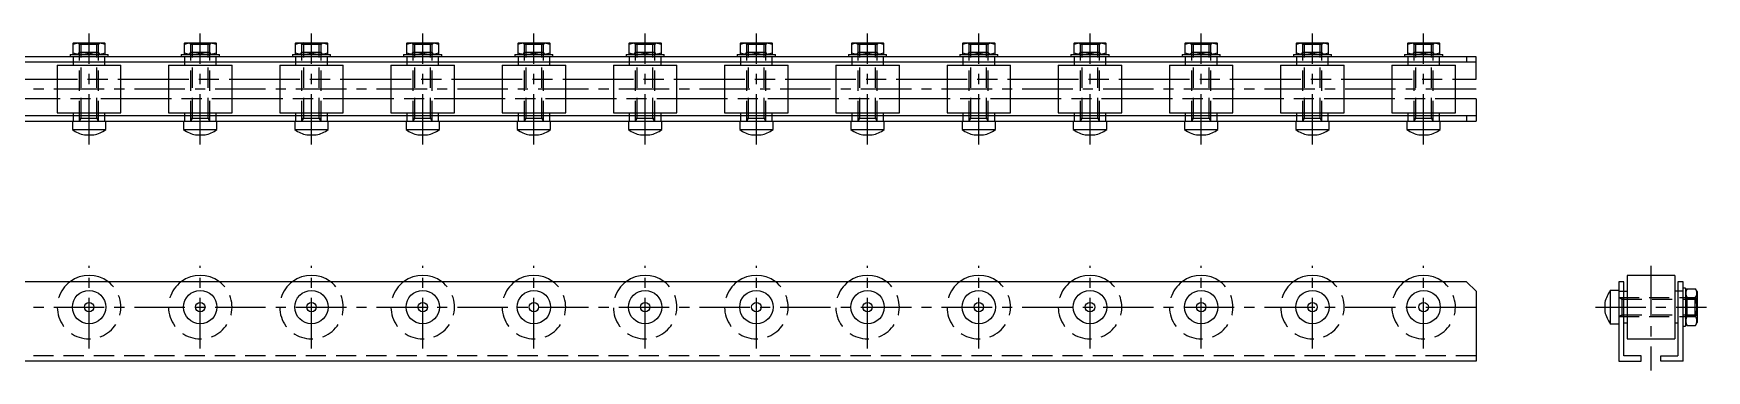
# Model space of a CAD drawing. Extents: x -3 to 1051, y -8 to 113.
# Drawn here: x 524 to 1051, y 7 to 113 of the extents above; entities that cross this region are included whole.
import ezdxf

# ---------------------------------------------------------------- set-up
doc = ezdxf.new("R2010")
doc.units = 0
doc.header["$LTSCALE"] = 0.5
doc.linetypes.add('CENTER', pattern=[50.8, 31.75, -6.35, 6.35, -6.35])
doc.linetypes.add('DASHED', pattern=[19.05, 12.7, -6.35])
for name, color, linetype in [('MSM_CENTER', 1, 'CENTER'), ('MSM_CONTINUOUS', 7, 'CONTINUOUS'), ('MSM_DASHED', 4, 'DASHED')]:
    doc.layers.add(name, color=color, linetype=linetype)

msp = doc.modelspace()

# ---------------------------------------------------------------- linework, layer by layer
at = {"layer": 'MSM_CENTER'}
for p, q in [((541.5, 78.24), (541.5, 113.24)), ((576.5, 78.24), (576.5, 113.24)), ((611.5, 78.24), (611.5, 113.24)), ((646.5, 78.24), (646.5, 113.24)), ((681.5, 78.24), (681.5, 113.24)), ((716.5, 78.24), (716.5, 113.24)), ((751.5, 78.24), (751.5, 113.24)), ((786.5, 78.24), (786.5, 113.24)), ((821.5, 78.24), (821.5, 113.24)), ((856.5, 78.24), (856.5, 113.24)), ((891.5, 78.24), (891.5, 113.24)), ((926.5, 78.24), (926.5, 113.24)), ((961.5, 78.24), (961.5, 113.24)), ((-3, 95.74), (981, 95.74)), ((541.5, 14), (541.5, 40)), ((576.5, 14), (576.5, 40)), ((611.5, 14), (611.5, 40)), ((646.5, 14), (646.5, 40)), ((681.5, 14), (681.5, 40)), ((716.5, 14), (716.5, 40)), ((751.5, 14), (751.5, 40)), ((786.5, 14), (786.5, 40)), ((821.5, 14), (821.5, 40)), ((856.5, 14), (856.5, 40)), ((891.5, 14), (891.5, 40)), ((926.5, 14), (926.5, 40)), ((961.5, 14), (961.5, 40)), ((1033.03, 40), (1033.03, 7)), ((-3, 27), (981, 27)), ((1015.53, 27), (1050.53, 27))]:
    msp.add_line(p, q, dxfattribs=at)
at = {"layer": 'MSM_CONTINUOUS'}
for p, q in [((978, 105.84), (0, 105.84)), ((535.5, 106.64), (535.5, 105.84)), ((535.5, 106.64), (547.5, 106.64)), ((536.6, 110.24), (536.5, 110.18)), ((536.5, 106.7), (536.5, 110.18)), ((536.5, 106.7), (536.6, 106.64)), ((536.6, 110.24), (546.4, 110.24)), ((541.5, 107.14), (541.5, 109.73)), ((546.5, 110.18), (546.4, 110.24)), ((546.4, 106.64), (546.5, 106.7)), ((546.5, 110.18), (546.5, 106.7)), ((547.5, 105.84), (547.5, 106.64)), ((570.5, 106.64), (570.5, 105.84)), ((570.5, 106.64), (582.5, 106.64)), ((571.6, 110.24), (571.5, 110.18)), ((571.5, 106.7), (571.5, 110.18)), ((571.5, 106.7), (571.6, 106.64)), ((571.6, 110.24), (581.4, 110.24)), ((576.5, 107.14), (576.5, 109.73)), ((581.5, 110.18), (581.4, 110.24)), ((581.4, 106.64), (581.5, 106.7)), ((581.5, 110.18), (581.5, 106.7)), ((582.5, 105.84), (582.5, 106.64)), ((605.5, 106.64), (605.5, 105.84)), ((605.5, 106.64), (617.5, 106.64)), ((606.6, 110.24), (606.5, 110.18)), ((606.5, 106.7), (606.5, 110.18)), ((606.5, 106.7), (606.6, 106.64)), ((606.6, 110.24), (616.4, 110.24)), ((611.5, 107.14), (611.5, 109.73)), ((616.5, 110.18), (616.4, 110.24)), ((616.4, 106.64), (616.5, 106.7)), ((616.5, 110.18), (616.5, 106.7)), ((617.5, 105.84), (617.5, 106.64)), ((640.5, 106.64), (640.5, 105.84)), ((640.5, 106.64), (652.5, 106.64)), ((641.6, 110.24), (641.5, 110.18)), ((641.5, 106.7), (641.5, 110.18)), ((641.5, 106.7), (641.6, 106.64)), ((641.6, 110.24), (651.4, 110.24)), ((646.5, 107.14), (646.5, 109.73)), ((651.5, 110.18), (651.4, 110.24)), ((651.4, 106.64), (651.5, 106.7)), ((651.5, 110.18), (651.5, 106.7)), ((652.5, 105.84), (652.5, 106.64)), ((675.5, 106.64), (675.5, 105.84)), ((675.5, 106.64), (687.5, 106.64)), ((676.6, 110.24), (676.5, 110.18)), ((676.5, 106.7), (676.5, 110.18)), ((676.5, 106.7), (676.6, 106.64)), ((676.6, 110.24), (686.4, 110.24)), ((681.5, 107.14), (681.5, 109.73)), ((686.5, 110.18), (686.4, 110.24)), ((686.4, 106.64), (686.5, 106.7)), ((686.5, 110.18), (686.5, 106.7)), ((687.5, 105.84), (687.5, 106.64)), ((710.5, 106.64), (710.5, 105.84)), ((710.5, 106.64), (722.5, 106.64)), ((711.6, 110.24), (711.5, 110.18)), ((711.5, 106.7), (711.5, 110.18)), ((711.5, 106.7), (711.6, 106.64)), ((711.6, 110.24), (721.4, 110.24)), ((716.5, 107.14), (716.5, 109.73)), ((721.5, 110.18), (721.4, 110.24)), ((721.4, 106.64), (721.5, 106.7)), ((721.5, 110.18), (721.5, 106.7)), ((722.5, 105.84), (722.5, 106.64)), ((745.5, 106.64), (745.5, 105.84)), ((745.5, 106.64), (757.5, 106.64)), ((746.6, 110.24), (746.5, 110.18)), ((746.5, 106.7), (746.5, 110.18)), ((746.5, 106.7), (746.6, 106.64)), ((746.6, 110.24), (756.4, 110.24)), ((751.5, 107.14), (751.5, 109.73)), ((756.5, 110.18), (756.4, 110.24)), ((756.4, 106.64), (756.5, 106.7)), ((756.5, 110.18), (756.5, 106.7)), ((757.5, 105.84), (757.5, 106.64)), ((780.5, 106.64), (780.5, 105.84)), ((780.5, 106.64), (792.5, 106.64)), ((781.6, 110.24), (781.5, 110.18)), ((781.5, 106.7), (781.5, 110.18)), ((781.5, 106.7), (781.6, 106.64)), ((781.6, 110.24), (791.4, 110.24)), ((786.5, 107.14), (786.5, 109.73)), ((791.5, 110.18), (791.4, 110.24)), ((791.4, 106.64), (791.5, 106.7)), ((791.5, 110.18), (791.5, 106.7)), ((792.5, 105.84), (792.5, 106.64)), ((815.5, 106.64), (815.5, 105.84)), ((815.5, 106.64), (827.5, 106.64)), ((816.6, 110.24), (816.5, 110.18)), ((816.5, 106.7), (816.5, 110.18)), ((816.5, 106.7), (816.6, 106.64)), ((816.6, 110.24), (826.4, 110.24)), ((821.5, 107.14), (821.5, 109.73)), ((826.5, 110.18), (826.4, 110.24)), ((826.4, 106.64), (826.5, 106.7)), ((826.5, 110.18), (826.5, 106.7)), ((827.5, 105.84), (827.5, 106.64)), ((850.5, 106.64), (850.5, 105.84)), ((850.5, 106.64), (862.5, 106.64)), ((851.6, 110.24), (851.5, 110.18)), ((851.5, 106.7), (851.5, 110.18)), ((851.5, 106.7), (851.6, 106.64)), ((851.6, 110.24), (861.4, 110.24)), ((856.5, 107.14), (856.5, 109.73)), ((861.5, 110.18), (861.4, 110.24)), ((861.4, 106.64), (861.5, 106.7)), ((861.5, 110.18), (861.5, 106.7)), ((862.5, 105.84), (862.5, 106.64)), ((885.5, 106.64), (885.5, 105.84)), ((885.5, 106.64), (897.5, 106.64)), ((886.6, 110.24), (886.5, 110.18)), ((886.5, 106.7), (886.5, 110.18)), ((886.5, 106.7), (886.6, 106.64)), ((886.6, 110.24), (896.4, 110.24)), ((891.5, 107.14), (891.5, 109.73)), ((896.5, 110.18), (896.4, 110.24)), ((896.4, 106.64), (896.5, 106.7)), ((896.5, 110.18), (896.5, 106.7)), ((897.5, 105.84), (897.5, 106.64)), ((920.5, 106.64), (920.5, 105.84)), ((920.5, 106.64), (932.5, 106.64)), ((921.6, 110.24), (921.5, 110.18)), ((921.5, 106.7), (921.5, 110.18)), ((921.5, 106.7), (921.6, 106.64)), ((921.6, 110.24), (931.4, 110.24)), ((926.5, 107.14), (926.5, 109.73)), ((931.5, 110.18), (931.4, 110.24)), ((931.4, 106.64), (931.5, 106.7)), ((931.5, 110.18), (931.5, 106.7)), ((932.5, 105.84), (932.5, 106.64)), ((955.5, 106.64), (955.5, 105.84)), ((955.5, 106.64), (967.5, 106.64)), ((956.6, 110.24), (956.5, 110.18)), ((956.5, 106.7), (956.5, 110.18)), ((956.5, 106.7), (956.6, 106.64)), ((956.6, 110.24), (966.4, 110.24)), ((961.5, 107.14), (961.5, 109.73)), ((966.5, 110.18), (966.4, 110.24)), ((966.4, 106.64), (966.5, 106.7)), ((966.5, 110.18), (966.5, 106.7)), ((967.5, 105.84), (967.5, 106.64)), ((975, 105.84), (975, 104.24)), ((978, 98.84), (978, 105.84)), ((0, 104.24), (978, 104.24)), ((531.5, 103.24), (531.5, 88.24)), ((531.5, 103.24), (551.5, 103.24)), ((536.5, 104.24), (536.5, 103.24)), ((546.5, 103.24), (546.5, 104.24)), ((551.5, 88.24), (551.5, 103.24)), ((566.5, 103.24), (566.5, 88.24)), ((566.5, 103.24), (586.5, 103.24)), ((571.5, 104.24), (571.5, 103.24)), ((581.5, 103.24), (581.5, 104.24)), ((586.5, 88.24), (586.5, 103.24)), ((601.5, 103.24), (601.5, 88.24)), ((601.5, 103.24), (621.5, 103.24)), ((606.5, 104.24), (606.5, 103.24)), ((616.5, 103.24), (616.5, 104.24)), ((621.5, 88.24), (621.5, 103.24)), ((636.5, 103.24), (636.5, 88.24)), ((636.5, 103.24), (656.5, 103.24)), ((641.5, 104.24), (641.5, 103.24)), ((651.5, 103.24), (651.5, 104.24)), ((656.5, 88.24), (656.5, 103.24)), ((671.5, 103.24), (671.5, 88.24)), ((671.5, 103.24), (691.5, 103.24)), ((676.5, 104.24), (676.5, 103.24)), ((686.5, 103.24), (686.5, 104.24)), ((691.5, 88.24), (691.5, 103.24)), ((706.5, 103.24), (706.5, 88.24)), ((706.5, 103.24), (726.5, 103.24)), ((711.5, 104.24), (711.5, 103.24)), ((721.5, 103.24), (721.5, 104.24)), ((726.5, 88.24), (726.5, 103.24)), ((741.5, 103.24), (741.5, 88.24)), ((741.5, 103.24), (761.5, 103.24)), ((746.5, 104.24), (746.5, 103.24)), ((756.5, 103.24), (756.5, 104.24)), ((761.5, 88.24), (761.5, 103.24)), ((776.5, 103.24), (776.5, 88.24)), ((776.5, 103.24), (796.5, 103.24)), ((781.5, 104.24), (781.5, 103.24)), ((791.5, 103.24), (791.5, 104.24)), ((796.5, 88.24), (796.5, 103.24)), ((811.5, 103.24), (811.5, 88.24)), ((811.5, 103.24), (831.5, 103.24)), ((816.5, 104.24), (816.5, 103.24)), ((826.5, 103.24), (826.5, 104.24)), ((831.5, 88.24), (831.5, 103.24)), ((846.5, 103.24), (846.5, 88.24)), ((846.5, 103.24), (866.5, 103.24)), ((851.5, 104.24), (851.5, 103.24)), ((861.5, 103.24), (861.5, 104.24)), ((866.5, 88.24), (866.5, 103.24)), ((881.5, 103.24), (881.5, 88.24)), ((881.5, 103.24), (901.5, 103.24)), ((886.5, 104.24), (886.5, 103.24)), ((896.5, 103.24), (896.5, 104.24)), ((901.5, 88.24), (901.5, 103.24)), ((916.5, 103.24), (916.5, 88.24)), ((916.5, 103.24), (936.5, 103.24)), ((921.5, 104.24), (921.5, 103.24)), ((931.5, 103.24), (931.5, 104.24)), ((936.5, 88.24), (936.5, 103.24)), ((951.5, 103.24), (951.5, 88.24)), ((951.5, 103.24), (971.5, 103.24)), ((956.5, 104.24), (956.5, 103.24)), ((966.5, 103.24), (966.5, 104.24)), ((971.5, 88.24), (971.5, 103.24)), ((516.5, 98.84), (531.5, 98.84)), ((551.5, 98.84), (566.5, 98.84)), ((586.5, 98.84), (601.5, 98.84)), ((621.5, 98.84), (636.5, 98.84)), ((656.5, 98.84), (671.5, 98.84)), ((691.5, 98.84), (706.5, 98.84)), ((726.5, 98.84), (741.5, 98.84)), ((761.5, 98.84), (776.5, 98.84)), ((796.5, 98.84), (811.5, 98.84)), ((831.5, 98.84), (846.5, 98.84)), ((866.5, 98.84), (881.5, 98.84)), ((901.5, 98.84), (916.5, 98.84)), ((936.5, 98.84), (951.5, 98.84)), ((971.5, 98.84), (978, 98.84)), ((531.5, 92.64), (516.5, 92.64)), ((566.5, 92.64), (551.5, 92.64)), ((601.5, 92.64), (586.5, 92.64)), ((636.5, 92.64), (621.5, 92.64)), ((671.5, 92.64), (656.5, 92.64)), ((706.5, 92.64), (691.5, 92.64)), ((741.5, 92.64), (726.5, 92.64)), ((776.5, 92.64), (761.5, 92.64)), ((811.5, 92.64), (796.5, 92.64)), ((846.5, 92.64), (831.5, 92.64)), ((881.5, 92.64), (866.5, 92.64)), ((916.5, 92.64), (901.5, 92.64)), ((951.5, 92.64), (936.5, 92.64)), ((978, 92.64), (971.5, 92.64)), ((978, 92.64), (978, 85.64)), ((978, 87.24), (0, 87.24)), ((0, 85.64), (978, 85.64)), ((531.5, 88.24), (551.5, 88.24)), ((536.25, 85.64), (536.25, 82.93)), ((536.5, 88.24), (536.5, 87.24)), ((546.5, 87.24), (546.5, 88.24)), ((546.75, 82.93), (546.75, 85.64)), ((566.5, 88.24), (586.5, 88.24)), ((571.25, 85.64), (571.25, 82.93)), ((571.5, 88.24), (571.5, 87.24)), ((581.5, 87.24), (581.5, 88.24)), ((581.75, 82.93), (581.75, 85.64)), ((601.5, 88.24), (621.5, 88.24)), ((606.25, 85.64), (606.25, 82.93)), ((606.5, 88.24), (606.5, 87.24)), ((616.5, 87.24), (616.5, 88.24)), ((616.75, 82.93), (616.75, 85.64)), ((636.5, 88.24), (656.5, 88.24)), ((641.25, 85.64), (641.25, 82.93)), ((641.5, 88.24), (641.5, 87.24)), ((651.5, 87.24), (651.5, 88.24)), ((651.75, 82.93), (651.75, 85.64)), ((671.5, 88.24), (691.5, 88.24)), ((676.25, 85.64), (676.25, 82.93)), ((676.5, 88.24), (676.5, 87.24)), ((686.5, 87.24), (686.5, 88.24)), ((686.75, 82.93), (686.75, 85.64)), ((706.5, 88.24), (726.5, 88.24)), ((711.25, 85.64), (711.25, 82.93)), ((711.5, 88.24), (711.5, 87.24)), ((721.5, 87.24), (721.5, 88.24)), ((721.75, 82.93), (721.75, 85.64)), ((741.5, 88.24), (761.5, 88.24)), ((746.25, 85.64), (746.25, 82.93)), ((746.5, 88.24), (746.5, 87.24)), ((756.5, 87.24), (756.5, 88.24)), ((756.75, 82.93), (756.75, 85.64)), ((776.5, 88.24), (796.5, 88.24)), ((781.25, 85.64), (781.25, 82.93)), ((781.5, 88.24), (781.5, 87.24)), ((791.5, 87.24), (791.5, 88.24)), ((791.75, 82.93), (791.75, 85.64)), ((811.5, 88.24), (831.5, 88.24)), ((816.25, 85.64), (816.25, 82.93)), ((816.5, 88.24), (816.5, 87.24)), ((826.5, 87.24), (826.5, 88.24)), ((826.75, 82.93), (826.75, 85.64)), ((846.5, 88.24), (866.5, 88.24)), ((851.25, 85.64), (851.25, 82.93)), ((851.5, 88.24), (851.5, 87.24)), ((861.5, 87.24), (861.5, 88.24)), ((861.75, 82.93), (861.75, 85.64)), ((881.5, 88.24), (901.5, 88.24)), ((886.25, 85.64), (886.25, 82.93)), ((886.5, 88.24), (886.5, 87.24)), ((896.5, 87.24), (896.5, 88.24)), ((896.75, 82.93), (896.75, 85.64)), ((916.5, 88.24), (936.5, 88.24)), ((921.25, 85.64), (921.25, 82.93)), ((921.5, 88.24), (921.5, 87.24)), ((931.5, 87.24), (931.5, 88.24)), ((931.75, 82.93), (931.75, 85.64)), ((951.5, 88.24), (971.5, 88.24)), ((956.25, 85.64), (956.25, 82.93)), ((956.5, 88.24), (956.5, 87.24)), ((966.5, 87.24), (966.5, 88.24)), ((966.75, 82.93), (966.75, 85.64)), ((975, 87.24), (975, 85.64)), ((536.25, 82.93), (546.75, 82.93)), ((540.01, 81.24), (542.99, 81.24)), ((571.25, 82.93), (581.75, 82.93)), ((575.01, 81.24), (577.99, 81.24)), ((606.25, 82.93), (616.75, 82.93)), ((610.01, 81.24), (612.99, 81.24)), ((641.25, 82.93), (651.75, 82.93)), ((645.01, 81.24), (647.99, 81.24)), ((676.25, 82.93), (686.75, 82.93)), ((680.01, 81.24), (682.99, 81.24)), ((711.25, 82.93), (721.75, 82.93)), ((715.01, 81.24), (717.99, 81.24)), ((746.25, 82.93), (756.75, 82.93)), ((750.01, 81.24), (752.99, 81.24)), ((781.25, 82.93), (791.75, 82.93)), ((785.01, 81.24), (787.99, 81.24)), ((816.25, 82.93), (826.75, 82.93)), ((820.01, 81.24), (822.99, 81.24)), ((851.25, 82.93), (861.75, 82.93)), ((855.01, 81.24), (857.99, 81.24)), ((886.25, 82.93), (896.75, 82.93)), ((890.01, 81.24), (892.99, 81.24)), ((921.25, 82.93), (931.75, 82.93)), ((925.01, 81.24), (927.99, 81.24)), ((956.25, 82.93), (966.75, 82.93)), ((960.01, 81.24), (962.99, 81.24)), ((1025.53, 37), (1025.53, 17)), ((1040.53, 37), (1025.53, 37)), ((1040.53, 37), (1040.53, 17)), ((975, 35), (3, 35)), ((975, 35), (978, 32)), ((978, 32), (978, 10)), ((1020.22, 32.25), (1020.22, 21.75)), ((1022.93, 32.25), (1020.22, 32.25)), ((1024.53, 35), (1022.93, 35)), ((1022.93, 35), (1022.93, 10)), ((1022.93, 32), (1025.53, 32)), ((1024.53, 11.6), (1024.53, 35)), ((1043.13, 32), (1040.53, 32)), ((1041.53, 35), (1041.53, 11.6)), ((1043.13, 35), (1041.53, 35)), ((1043.13, 10), (1043.13, 35)), ((1043.93, 33), (1043.13, 33)), ((1043.93, 33), (1043.93, 21)), ((1044.43, 32.77), (1043.93, 31.9)), ((1044.43, 32.77), (1047.02, 32.77)), ((1047.53, 31.9), (1047.02, 32.77)), ((1047.53, 31.9), (1047.53, 22.1)), ((1018.53, 28.49), (1018.53, 25.51)), ((1044.43, 29.89), (1047.02, 29.89)), ((1020.22, 21.75), (1022.93, 21.75)), ((1024.53, 22), (1025.53, 22)), ((1040.53, 22), (1041.53, 22)), ((1043.93, 22.1), (1044.43, 21.23)), ((1044.43, 24.11), (1047.02, 24.11)), ((1044.43, 21.23), (1047.02, 21.23)), ((1047.02, 21.23), (1047.53, 22.1)), ((1025.53, 17), (1040.53, 17)), ((1043.13, 21), (1043.93, 21)), ((1029.93, 11.6), (1024.53, 11.6)), ((1029.93, 10), (1029.93, 11.6)), ((1036.13, 11.6), (1041.53, 11.6)), ((1036.13, 10), (1036.13, 11.6)), ((978, 10), (0, 10)), ((1022.93, 10), (1029.93, 10)), ((1043.13, 10), (1036.13, 10))]:
    msp.add_line(p, q, dxfattribs=at)
for centre, radius in [((541.5, 27), 5.25), ((576.5, 27), 5.25), ((611.5, 27), 5.25), ((646.5, 27), 5.25), ((681.5, 27), 5.25), ((716.5, 27), 5.25), ((751.5, 27), 5.25), ((786.5, 27), 5.25), ((821.5, 27), 5.25), ((856.5, 27), 5.25), ((891.5, 27), 5.25), ((926.5, 27), 5.25), ((961.5, 27), 5.25), ((541.5, 27), 1.49), ((576.5, 27), 1.49), ((611.5, 27), 1.49), ((646.5, 27), 1.49), ((681.5, 27), 1.49), ((716.5, 27), 1.49), ((751.5, 27), 1.49), ((786.5, 27), 1.49), ((821.5, 27), 1.49), ((856.5, 27), 1.49), ((891.5, 27), 1.49), ((926.5, 27), 1.49), ((961.5, 27), 1.49)]:
    msp.add_circle(centre, radius, dxfattribs=at)
for centre, radius, start, end in [((539, 102.81), 7.37, 70.1592, 109.8408), ((539, 114.07), 7.37, 250.1592, 289.8408), ((544, 102.81), 7.37, 70.1592, 109.8408), ((544, 114.07), 7.37, 250.1592, 289.8408), ((574, 102.81), 7.37, 70.1592, 109.8408), ((574, 114.07), 7.37, 250.1592, 289.8408), ((579, 102.81), 7.37, 70.1592, 109.8408), ((579, 114.07), 7.37, 250.1592, 289.8408), ((609, 102.81), 7.37, 70.1592, 109.8408), ((609, 114.07), 7.37, 250.1592, 289.8408), ((614, 102.81), 7.37, 70.1592, 109.8408), ((614, 114.07), 7.37, 250.1592, 289.8408), ((644, 102.81), 7.37, 70.1592, 109.8408), ((644, 114.07), 7.37, 250.1592, 289.8408), ((649, 102.81), 7.37, 70.1592, 109.8408), ((649, 114.07), 7.37, 250.1592, 289.8408), ((679, 102.81), 7.37, 70.1592, 109.8408), ((679, 114.07), 7.37, 250.1592, 289.8408), ((684, 102.81), 7.37, 70.1592, 109.8408), ((684, 114.07), 7.37, 250.1592, 289.8408), ((714, 102.81), 7.37, 70.1592, 109.8408), ((714, 114.07), 7.37, 250.1592, 289.8408), ((719, 102.81), 7.37, 70.1592, 109.8408), ((719, 114.07), 7.37, 250.1592, 289.8408), ((749, 102.81), 7.37, 70.1592, 109.8408), ((749, 114.07), 7.37, 250.1592, 289.8408), ((754, 102.81), 7.37, 70.1592, 109.8408), ((754, 114.07), 7.37, 250.1592, 289.8408), ((784, 102.81), 7.37, 70.1592, 109.8408), ((784, 114.07), 7.37, 250.1592, 289.8408), ((789, 102.81), 7.37, 70.1592, 109.8408), ((789, 114.07), 7.37, 250.1592, 289.8408), ((819, 102.81), 7.37, 70.1592, 109.8408), ((819, 114.07), 7.37, 250.1592, 289.8408), ((824, 102.81), 7.37, 70.1592, 109.8408), ((824, 114.07), 7.37, 250.1592, 289.8408), ((854, 102.81), 7.37, 70.1592, 109.8408), ((854, 114.07), 7.37, 250.1592, 289.8408), ((859, 102.81), 7.37, 70.1592, 109.8408), ((859, 114.07), 7.37, 250.1592, 289.8408), ((889, 102.81), 7.37, 70.1592, 109.8408), ((889, 114.07), 7.37, 250.1592, 289.8408), ((894, 102.81), 7.37, 70.1592, 109.8408), ((894, 114.07), 7.37, 250.1592, 289.8408), ((924, 102.81), 7.37, 70.1592, 109.8408), ((924, 114.07), 7.37, 250.1592, 289.8408), ((929, 102.81), 7.37, 70.1592, 109.8408), ((929, 114.07), 7.37, 250.1592, 289.8408), ((959, 102.81), 7.37, 70.1592, 109.8408), ((959, 114.07), 7.37, 250.1592, 289.8408), ((964, 102.81), 7.37, 70.1592, 109.8408), ((964, 114.07), 7.37, 250.1592, 289.8408), ((543.04, 92.97), 12.12, 235.9445, 255.5214), ((539.96, 92.97), 12.12, 284.4786, 304.0555), ((578.04, 92.97), 12.12, 235.9445, 255.5214), ((574.96, 92.97), 12.12, 284.4786, 304.0555), ((613.04, 92.97), 12.12, 235.9445, 255.5214), ((609.96, 92.97), 12.12, 284.4786, 304.0555), ((648.04, 92.97), 12.12, 235.9445, 255.5214), ((644.96, 92.97), 12.12, 284.4786, 304.0555), ((683.04, 92.97), 12.12, 235.9445, 255.5214), ((679.96, 92.97), 12.12, 284.4786, 304.0555), ((718.04, 92.97), 12.12, 235.9445, 255.5214), ((714.96, 92.97), 12.12, 284.4786, 304.0555), ((753.04, 92.97), 12.12, 235.9445, 255.5214), ((749.96, 92.97), 12.12, 284.4786, 304.0555), ((788.04, 92.97), 12.12, 235.9445, 255.5214), ((784.96, 92.97), 12.12, 284.4786, 304.0555), ((823.04, 92.97), 12.12, 235.9445, 255.5214), ((819.96, 92.97), 12.12, 284.4786, 304.0555), ((858.04, 92.97), 12.12, 235.9445, 255.5214), ((854.96, 92.97), 12.12, 284.4786, 304.0555), ((893.04, 92.97), 12.12, 235.9445, 255.5214), ((889.96, 92.97), 12.12, 284.4786, 304.0555), ((928.04, 92.97), 12.12, 235.9445, 255.5214), ((924.96, 92.97), 12.12, 284.4786, 304.0555), ((963.04, 92.97), 12.12, 235.9445, 255.5214), ((959.96, 92.97), 12.12, 284.4786, 304.0555), ((541.5, 27), 10, 53.1301, 126.8699), ((576.5, 27), 10, 53.1301, 126.8699), ((611.5, 27), 10, 53.1301, 126.8699), ((646.5, 27), 10, 53.1301, 126.8699), ((681.5, 27), 10, 53.1301, 126.8699), ((716.5, 27), 10, 53.1301, 126.8699), ((751.5, 27), 10, 53.1301, 126.8699), ((786.5, 27), 10, 53.1301, 126.8699), ((821.5, 27), 10, 53.1301, 126.8699), ((856.5, 27), 10, 53.1301, 126.8699), ((891.5, 27), 10, 53.1301, 126.8699), ((926.5, 27), 10, 53.1301, 126.8699), ((961.5, 27), 10, 53.1301, 126.8699), ((1030.26, 25.46), 12.12, 145.9445, 165.5214), ((1046.54, 31.33), 2.56, 154.3574, 214.3573), ((1044.91, 31.33), 2.56, 325.6427, 25.6426), ((1053.59, 27), 9.61, 162.5124, 197.4876), ((1037.86, 27), 9.61, 342.5124, 17.4876), ((1030.26, 28.54), 12.12, 194.4786, 214.0555), ((1046.54, 22.67), 2.56, 145.6427, 205.6426), ((1044.91, 22.67), 2.56, 334.3574, 34.3573)]:
    msp.add_arc(centre, radius, start, end, dxfattribs=at)
at = {"layer": 'MSM_DASHED'}
for p, q in [((536.5, 105.84), (536.5, 104.24)), ((537.96, 110.24), (538.5, 109.7)), ((537.96, 106.64), (538.5, 107.18)), ((539.04, 110.24), (538.5, 109.7)), ((544.5, 109.7), (538.5, 109.7)), ((538.5, 85.64), (538.5, 109.7)), ((544.5, 107.18), (538.5, 107.18)), ((539.04, 86.58), (539.04, 110.24)), ((543.96, 110.24), (544.5, 109.7)), ((543.96, 86.58), (543.96, 110.24)), ((545.04, 110.24), (544.5, 109.7)), ((544.5, 85.64), (544.5, 109.7)), ((545.04, 106.64), (544.5, 107.18)), ((546.5, 104.24), (546.5, 105.84)), ((571.5, 105.84), (571.5, 104.24)), ((572.96, 110.24), (573.5, 109.7)), ((572.96, 106.64), (573.5, 107.18)), ((574.04, 110.24), (573.5, 109.7)), ((579.5, 109.7), (573.5, 109.7)), ((573.5, 85.64), (573.5, 109.7)), ((579.5, 107.18), (573.5, 107.18)), ((574.04, 86.58), (574.04, 110.24)), ((578.96, 110.24), (579.5, 109.7)), ((578.96, 86.58), (578.96, 110.24)), ((580.04, 110.24), (579.5, 109.7)), ((579.5, 85.64), (579.5, 109.7)), ((580.04, 106.64), (579.5, 107.18)), ((581.5, 104.24), (581.5, 105.84)), ((606.5, 105.84), (606.5, 104.24)), ((607.96, 110.24), (608.5, 109.7)), ((607.96, 106.64), (608.5, 107.18)), ((609.04, 110.24), (608.5, 109.7)), ((614.5, 109.7), (608.5, 109.7)), ((608.5, 85.64), (608.5, 109.7)), ((614.5, 107.18), (608.5, 107.18)), ((609.04, 86.58), (609.04, 110.24)), ((613.96, 110.24), (614.5, 109.7)), ((613.96, 86.58), (613.96, 110.24)), ((615.04, 110.24), (614.5, 109.7)), ((614.5, 85.64), (614.5, 109.7)), ((615.04, 106.64), (614.5, 107.18)), ((616.5, 104.24), (616.5, 105.84)), ((641.5, 105.84), (641.5, 104.24)), ((642.96, 110.24), (643.5, 109.7)), ((642.96, 106.64), (643.5, 107.18)), ((644.04, 110.24), (643.5, 109.7)), ((649.5, 109.7), (643.5, 109.7)), ((643.5, 85.64), (643.5, 109.7)), ((649.5, 107.18), (643.5, 107.18)), ((644.04, 86.58), (644.04, 110.24)), ((648.96, 110.24), (649.5, 109.7)), ((648.96, 86.58), (648.96, 110.24)), ((650.04, 110.24), (649.5, 109.7)), ((649.5, 85.64), (649.5, 109.7)), ((650.04, 106.64), (649.5, 107.18)), ((651.5, 104.24), (651.5, 105.84)), ((676.5, 105.84), (676.5, 104.24)), ((677.96, 110.24), (678.5, 109.7)), ((677.96, 106.64), (678.5, 107.18)), ((679.04, 110.24), (678.5, 109.7)), ((684.5, 109.7), (678.5, 109.7)), ((678.5, 85.64), (678.5, 109.7)), ((684.5, 107.18), (678.5, 107.18)), ((679.04, 86.58), (679.04, 110.24)), ((683.96, 110.24), (684.5, 109.7)), ((683.96, 86.58), (683.96, 110.24)), ((685.04, 110.24), (684.5, 109.7)), ((684.5, 85.64), (684.5, 109.7)), ((685.04, 106.64), (684.5, 107.18)), ((686.5, 104.24), (686.5, 105.84)), ((711.5, 105.84), (711.5, 104.24)), ((712.96, 110.24), (713.5, 109.7)), ((712.96, 106.64), (713.5, 107.18)), ((714.04, 110.24), (713.5, 109.7)), ((719.5, 109.7), (713.5, 109.7)), ((713.5, 85.64), (713.5, 109.7)), ((719.5, 107.18), (713.5, 107.18)), ((714.04, 86.58), (714.04, 110.24)), ((718.96, 110.24), (719.5, 109.7)), ((718.96, 86.58), (718.96, 110.24)), ((720.04, 110.24), (719.5, 109.7)), ((719.5, 85.64), (719.5, 109.7)), ((720.04, 106.64), (719.5, 107.18)), ((721.5, 104.24), (721.5, 105.84)), ((746.5, 105.84), (746.5, 104.24)), ((747.96, 110.24), (748.5, 109.7)), ((747.96, 106.64), (748.5, 107.18)), ((749.04, 110.24), (748.5, 109.7)), ((754.5, 109.7), (748.5, 109.7)), ((748.5, 85.64), (748.5, 109.7)), ((754.5, 107.18), (748.5, 107.18)), ((749.04, 86.58), (749.04, 110.24)), ((753.96, 110.24), (754.5, 109.7)), ((753.96, 86.58), (753.96, 110.24)), ((755.04, 110.24), (754.5, 109.7)), ((754.5, 85.64), (754.5, 109.7)), ((755.04, 106.64), (754.5, 107.18)), ((756.5, 104.24), (756.5, 105.84)), ((781.5, 105.84), (781.5, 104.24)), ((782.96, 110.24), (783.5, 109.7)), ((782.96, 106.64), (783.5, 107.18)), ((784.04, 110.24), (783.5, 109.7)), ((789.5, 109.7), (783.5, 109.7)), ((783.5, 85.64), (783.5, 109.7)), ((789.5, 107.18), (783.5, 107.18)), ((784.04, 86.58), (784.04, 110.24)), ((788.96, 110.24), (789.5, 109.7)), ((788.96, 86.58), (788.96, 110.24)), ((790.04, 110.24), (789.5, 109.7)), ((789.5, 85.64), (789.5, 109.7)), ((790.04, 106.64), (789.5, 107.18)), ((791.5, 104.24), (791.5, 105.84)), ((816.5, 105.84), (816.5, 104.24)), ((817.96, 110.24), (818.5, 109.7)), ((817.96, 106.64), (818.5, 107.18)), ((819.04, 110.24), (818.5, 109.7)), ((824.5, 109.7), (818.5, 109.7)), ((818.5, 85.64), (818.5, 109.7)), ((824.5, 107.18), (818.5, 107.18)), ((819.04, 86.58), (819.04, 110.24)), ((823.96, 110.24), (824.5, 109.7)), ((823.96, 86.58), (823.96, 110.24)), ((825.04, 110.24), (824.5, 109.7)), ((824.5, 85.64), (824.5, 109.7)), ((825.04, 106.64), (824.5, 107.18)), ((826.5, 104.24), (826.5, 105.84)), ((851.5, 105.84), (851.5, 104.24)), ((852.96, 110.24), (853.5, 109.7)), ((852.96, 106.64), (853.5, 107.18)), ((854.04, 110.24), (853.5, 109.7)), ((859.5, 109.7), (853.5, 109.7)), ((853.5, 85.64), (853.5, 109.7)), ((859.5, 107.18), (853.5, 107.18)), ((854.04, 86.58), (854.04, 110.24)), ((858.96, 110.24), (859.5, 109.7)), ((858.96, 86.58), (858.96, 110.24)), ((860.04, 110.24), (859.5, 109.7)), ((859.5, 85.64), (859.5, 109.7)), ((860.04, 106.64), (859.5, 107.18)), ((861.5, 104.24), (861.5, 105.84)), ((886.5, 105.84), (886.5, 104.24)), ((887.96, 110.24), (888.5, 109.7)), ((887.96, 106.64), (888.5, 107.18)), ((889.04, 110.24), (888.5, 109.7)), ((894.5, 109.7), (888.5, 109.7)), ((888.5, 85.64), (888.5, 109.7)), ((894.5, 107.18), (888.5, 107.18)), ((889.04, 86.58), (889.04, 110.24)), ((893.96, 110.24), (894.5, 109.7)), ((893.96, 86.58), (893.96, 110.24)), ((895.04, 110.24), (894.5, 109.7)), ((894.5, 85.64), (894.5, 109.7)), ((895.04, 106.64), (894.5, 107.18)), ((896.5, 104.24), (896.5, 105.84)), ((921.5, 105.84), (921.5, 104.24)), ((922.96, 110.24), (923.5, 109.7)), ((922.96, 106.64), (923.5, 107.18)), ((924.04, 110.24), (923.5, 109.7)), ((929.5, 109.7), (923.5, 109.7)), ((923.5, 85.64), (923.5, 109.7)), ((929.5, 107.18), (923.5, 107.18)), ((924.04, 86.58), (924.04, 110.24)), ((928.96, 110.24), (929.5, 109.7)), ((928.96, 86.58), (928.96, 110.24)), ((930.04, 110.24), (929.5, 109.7)), ((929.5, 85.64), (929.5, 109.7)), ((930.04, 106.64), (929.5, 107.18)), ((931.5, 104.24), (931.5, 105.84)), ((956.5, 105.84), (956.5, 104.24)), ((957.96, 110.24), (958.5, 109.7)), ((957.96, 106.64), (958.5, 107.18)), ((959.04, 110.24), (958.5, 109.7)), ((964.5, 109.7), (958.5, 109.7)), ((958.5, 85.64), (958.5, 109.7)), ((964.5, 107.18), (958.5, 107.18)), ((959.04, 86.58), (959.04, 110.24)), ((963.96, 110.24), (964.5, 109.7)), ((963.96, 86.58), (963.96, 110.24)), ((965.04, 110.24), (964.5, 109.7)), ((964.5, 85.64), (964.5, 109.7)), ((965.04, 106.64), (964.5, 107.18)), ((966.5, 104.24), (966.5, 105.84)), ((531.5, 98.84), (551.5, 98.84)), ((566.5, 98.84), (586.5, 98.84)), ((601.5, 98.84), (621.5, 98.84)), ((636.5, 98.84), (656.5, 98.84)), ((671.5, 98.84), (691.5, 98.84)), ((706.5, 98.84), (726.5, 98.84)), ((741.5, 98.84), (761.5, 98.84)), ((776.5, 98.84), (796.5, 98.84)), ((811.5, 98.84), (831.5, 98.84)), ((846.5, 98.84), (866.5, 98.84)), ((881.5, 98.84), (901.5, 98.84)), ((916.5, 98.84), (936.5, 98.84)), ((951.5, 98.84), (971.5, 98.84)), ((551.5, 92.64), (531.5, 92.64)), ((586.5, 92.64), (566.5, 92.64)), ((621.5, 92.64), (601.5, 92.64)), ((656.5, 92.64), (636.5, 92.64)), ((691.5, 92.64), (671.5, 92.64)), ((726.5, 92.64), (706.5, 92.64)), ((761.5, 92.64), (741.5, 92.64)), ((796.5, 92.64), (776.5, 92.64)), ((831.5, 92.64), (811.5, 92.64)), ((866.5, 92.64), (846.5, 92.64)), ((901.5, 92.64), (881.5, 92.64)), ((936.5, 92.64), (916.5, 92.64)), ((971.5, 92.64), (951.5, 92.64)), ((536.5, 87.24), (536.5, 85.64)), ((538.5, 86.58), (544.5, 86.58)), ((538.5, 85.64), (539.04, 86.58)), ((544.5, 85.64), (543.96, 86.58)), ((546.5, 85.64), (546.5, 87.24)), ((571.5, 87.24), (571.5, 85.64)), ((573.5, 86.58), (579.5, 86.58)), ((573.5, 85.64), (574.04, 86.58)), ((579.5, 85.64), (578.96, 86.58)), ((581.5, 85.64), (581.5, 87.24)), ((606.5, 87.24), (606.5, 85.64)), ((608.5, 86.58), (614.5, 86.58)), ((608.5, 85.64), (609.04, 86.58)), ((614.5, 85.64), (613.96, 86.58)), ((616.5, 85.64), (616.5, 87.24)), ((641.5, 87.24), (641.5, 85.64)), ((643.5, 86.58), (649.5, 86.58)), ((643.5, 85.64), (644.04, 86.58)), ((649.5, 85.64), (648.96, 86.58)), ((651.5, 85.64), (651.5, 87.24)), ((676.5, 87.24), (676.5, 85.64)), ((678.5, 86.58), (684.5, 86.58)), ((678.5, 85.64), (679.04, 86.58)), ((684.5, 85.64), (683.96, 86.58)), ((686.5, 85.64), (686.5, 87.24)), ((711.5, 87.24), (711.5, 85.64)), ((713.5, 86.58), (719.5, 86.58)), ((713.5, 85.64), (714.04, 86.58)), ((719.5, 85.64), (718.96, 86.58)), ((721.5, 85.64), (721.5, 87.24)), ((746.5, 87.24), (746.5, 85.64)), ((748.5, 86.58), (754.5, 86.58)), ((748.5, 85.64), (749.04, 86.58)), ((754.5, 85.64), (753.96, 86.58)), ((756.5, 85.64), (756.5, 87.24)), ((781.5, 87.24), (781.5, 85.64)), ((783.5, 86.58), (789.5, 86.58)), ((783.5, 85.64), (784.04, 86.58)), ((789.5, 85.64), (788.96, 86.58)), ((791.5, 85.64), (791.5, 87.24)), ((816.5, 87.24), (816.5, 85.64)), ((818.5, 86.58), (824.5, 86.58)), ((818.5, 85.64), (819.04, 86.58)), ((824.5, 85.64), (823.96, 86.58)), ((826.5, 85.64), (826.5, 87.24)), ((851.5, 87.24), (851.5, 85.64)), ((853.5, 86.58), (859.5, 86.58)), ((853.5, 85.64), (854.04, 86.58)), ((859.5, 85.64), (858.96, 86.58)), ((861.5, 85.64), (861.5, 87.24)), ((886.5, 87.24), (886.5, 85.64)), ((888.5, 86.58), (894.5, 86.58)), ((888.5, 85.64), (889.04, 86.58)), ((894.5, 85.64), (893.96, 86.58)), ((896.5, 85.64), (896.5, 87.24)), ((921.5, 87.24), (921.5, 85.64)), ((923.5, 86.58), (929.5, 86.58)), ((923.5, 85.64), (924.04, 86.58)), ((929.5, 85.64), (928.96, 86.58)), ((931.5, 85.64), (931.5, 87.24)), ((956.5, 87.24), (956.5, 85.64)), ((958.5, 86.58), (964.5, 86.58)), ((958.5, 85.64), (959.04, 86.58)), ((964.5, 85.64), (963.96, 86.58)), ((966.5, 85.64), (966.5, 87.24)), ((1022.93, 30), (1046.99, 30)), ((1022.93, 30), (1023.86, 29.46)), ((1023.86, 30), (1023.86, 24)), ((1023.86, 29.46), (1047.53, 29.46)), ((1043.93, 30.54), (1044.47, 30)), ((1044.47, 24), (1044.47, 30)), ((1047.53, 30.54), (1046.99, 30)), ((1046.99, 24), (1046.99, 30)), ((1047.53, 29.46), (1046.99, 30)), ((1022.93, 24), (1023.86, 24.54)), ((1022.93, 24), (1046.99, 24)), ((1023.86, 24.54), (1047.53, 24.54)), ((1043.93, 23.46), (1044.47, 24)), ((1047.53, 24.54), (1046.99, 24)), ((1047.53, 23.46), (1046.99, 24)), ((978, 11.6), (0, 11.6))]:
    msp.add_line(p, q, dxfattribs=at)
for centre in [(541.5, 27), (576.5, 27), (611.5, 27), (646.5, 27), (681.5, 27), (716.5, 27), (751.5, 27), (786.5, 27), (821.5, 27), (856.5, 27), (891.5, 27), (926.5, 27), (961.5, 27)]:
    msp.add_arc(centre, 10, 126.8699, 53.1301, dxfattribs=at)

doc.saveas('drawing.dxf')
